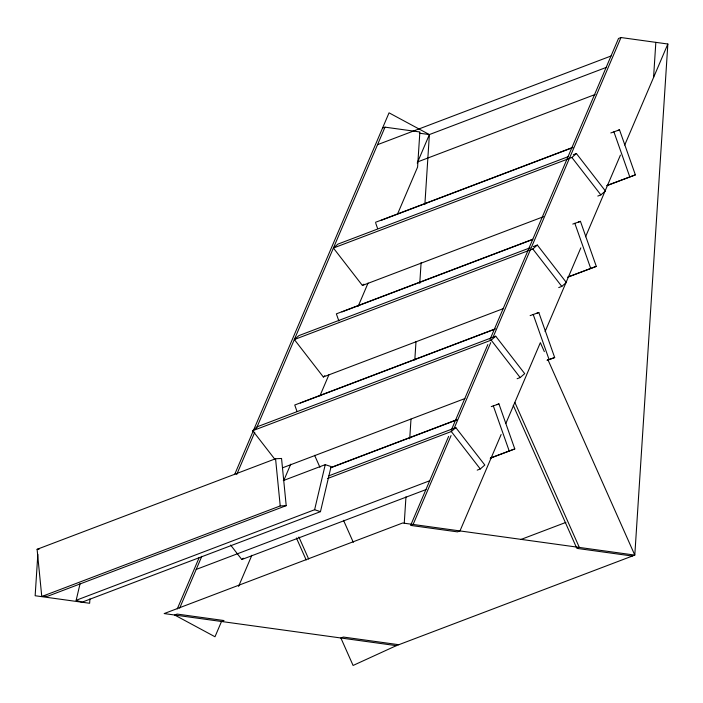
<?xml version="1.0" encoding="UTF-8"?>
<svg xmlns="http://www.w3.org/2000/svg" width="703" height="703" viewBox="0 0 703 703"><rect width="100%" height="100%" fill="white"/><g stroke="black" fill="none" stroke-linecap="round" stroke-linejoin="round"><path stroke-width="1.05" d="M37.83 554.333L35.15 595.74L89.641 603.271L89.931 598.912M404.26 523.085L405.965 496.819M409.717 438.813L410.991 419.12M414.805 360.024L416.009 341.412M419.761 283.414L421.106 262.623M424.858 204.617L429.384 134.572L389.049 112.832L234.6 474.595M653.57 77.462L655.837 42.356M489.991 339.514L618.508 38.48L620.995 37.54L667.85 44.017L634.8 555.098L396.334 645.653L353.091 665.46L340.876 637.99L343.354 637.05L398.821 644.713M283.291 480.58L325.252 464.648L331.087 466.572L320.463 511.652L81.996 602.207L76.161 600.283L80.116 583.508M76.161 600.283L314.619 509.728L325.252 464.648M177.244 608.956L199.239 557.435M179.678 608.121L201.796 556.319M236.683 474.595L254.776 432.222M256.498 428.189L385.016 127.155L419.867 131.971L417.591 167.077L397.362 214.468M417.213 163.105L429.384 134.572L606.443 67.339M238.572 586.407L251.859 555.273M283.968 480.061L290.77 464.138M319.874 395.974L328.907 374.804M358.187 306.236L368.082 283.037M411.053 524.412L448.637 436.37M451.221 430.315L487.838 344.558M451.071 435.561L413.118 524.456L410.631 525.405L457.486 531.872L459.973 530.932L501.134 434.524M454.085 428.487L490.747 342.625M492.9 337.572L620.995 37.54M505.844 423.478L540.352 342.66L544.35 351.667M545.089 331.57L580.819 247.878M585.555 236.779L620.424 155.108M624.73 145.02L667.85 44.017M543.551 216.665L362.405 285.462L333.407 248.027L337.95 244.099L568.226 156.655M503.462 308.564L323.336 376.975L294.346 339.54L298.88 335.612L530.176 247.772M362.405 285.462L363.917 284.153M275.119 459.621L252.72 430.702L257.254 426.765L495.72 336.21L524.71 373.636L520.176 377.573L517.1 378.732M333.407 248.027L571.873 157.472L576.407 153.544L605.406 190.97L600.863 194.898L597.796 196.067M323.336 376.975L324.848 375.666M294.346 339.54L532.804 248.985L537.338 245.048L566.337 282.483L561.794 286.411L558.727 287.58M252.72 430.702L491.177 340.138L495.72 336.21M230.619 545.062L241.823 559.526L243.335 558.217M327.457 478.567L451.291 431.537L455.825 427.609L484.824 465.035L480.281 468.963L477.214 470.131M382.529 128.095L385.016 127.155M377.537 144.677L611.03 56.003M417.934 161.787L595.107 94.501M375.428 222.341L572.954 147.331M610.819 132.955L619.51 129.835L635.371 174.871L606.715 185.75M381.044 220.399L572.427 147.718M617.462 130.617L619.51 129.835M573.34 154.704L576.407 153.544M607.234 185.372L635.371 174.871M532.865 239.231L336.359 313.854L338.881 321.016M572.778 224.072L580.441 221.348L596.302 266.384L567.646 277.263M341.974 311.912L532.338 239.618M578.393 222.13L580.441 221.348M533.252 246.604L537.338 245.048M568.165 276.877L596.302 266.384M495.334 328.837L294.742 405.016L296.903 411.158M530.132 315.621L538.814 312.51L554.676 357.537L547.514 360.261M300.357 403.065L494.807 329.215M536.767 313.283L538.814 312.51M37.101 549.307L275.567 458.751L281.551 458.461L286.209 505.65L47.751 596.214L41.767 596.504L37.101 549.307L39.096 549.21M547.013 360.261L554.676 357.537M282.738 467.741L464.911 398.557M330.577 467.653L456.467 419.84M491.265 406.624L498.928 403.9L514.789 448.936L490.228 458.259M331.078 467.644L456.959 419.84M496.88 404.682L498.928 403.9M328.925 475.799L455.825 427.609M41.767 596.504L280.225 505.94L286.209 505.65M196.19 569.439L429.682 480.764M490.747 457.881L514.789 448.936M241.823 559.526L426.036 489.569M520.826 539.509L565.889 522.399M419.383 133.192L429.384 134.572M632.313 556.038L576.855 548.375L579.334 547.426L514.851 402.388M396.334 645.653L164.177 613.57L402.634 523.006L634.8 555.098L547.909 359.672M314.619 509.728L320.463 511.652M571.873 157.472L600.863 194.898M532.804 248.985L561.794 286.411M491.177 340.138L520.176 377.573M451.291 431.537L480.281 468.963M513.252 405.332L576.407 547.373M314.601 455.289L319.944 467.293M343.512 520.317L353.301 542.329M298.88 537.022L308.67 559.026M296.402 537.962L306.183 559.966M613.895 131.786L629.756 176.813M574.826 223.299L590.687 268.326M533.199 314.452L549.061 359.488M493.304 405.851L509.174 450.878M375.789 223.369L377.59 228.484M275.567 458.751L280.225 505.94M221.507 621.496L214.995 636.76L174.652 615.02L177.138 614.071L223.993 620.547L221.507 621.496"/></g></svg>
